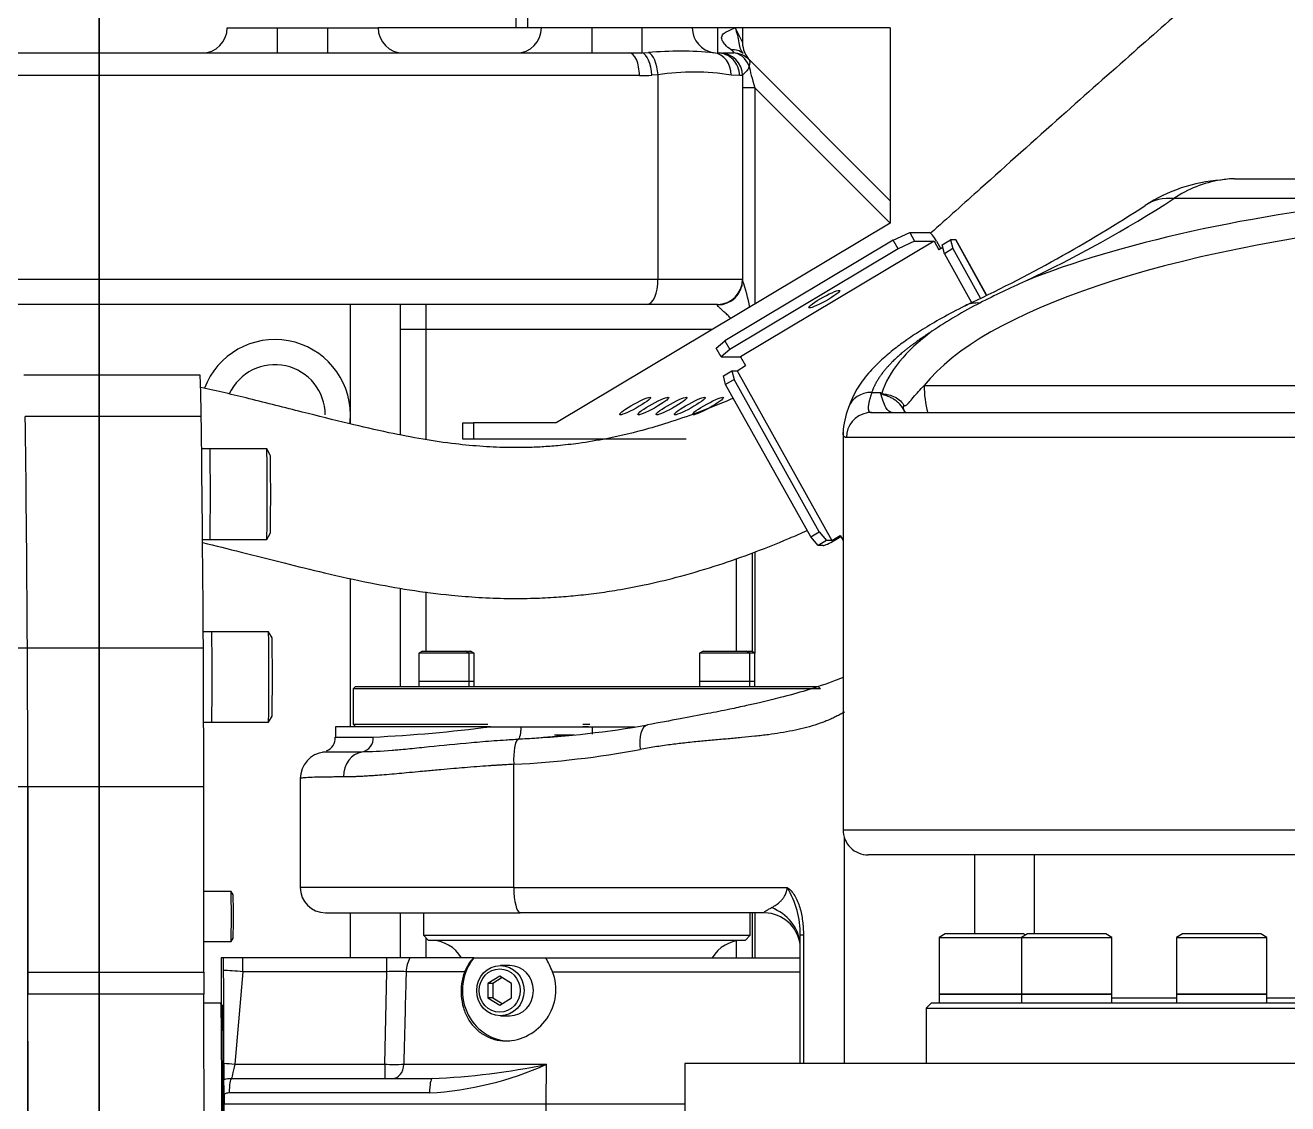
# Model space of a CAD drawing. Header units: millimetres. Extents: x 10462777 to 22643323, y 453826 to 1389191.
# Drawn here: x 11297695.5 to 11297950.6, y 583626.4 to 583844.4 of the extents above; entities that cross this region are included whole.
import ezdxf

# ---------------------------------------------------------------- set-up
doc = ezdxf.new("R2010")
doc.units = ezdxf.units.MM
doc.header["$LTSCALE"] = 200
doc.header["$MEASUREMENT"] = 0
doc.linetypes.add('CENTER2', pattern=[1.125, 0.75, -0.125, 0.125, -0.125])
doc.linetypes.add('PHANTOM', pattern=[2.5, 1.25, -0.25, 0.25, -0.25, 0.25, -0.25])
doc.layers.get('0').update_dxf_attribs({"linetype": 'CONTINUOUS'})
for name, color, linetype in [('$DDT_AUDIT_GENERATED_(146A)', 7, 'CONTINUOUS'), ('$DDT_AUDIT_GENERATED_(1626)', 7, 'CONTINUOUS'), ('$DDT_AUDIT_GENERATED_(276)', 7, 'CONTINUOUS'), ('A290-7324-X328', 7, 'CONTINUOUS'), ('A290-7324-X343', 7, 'CONTINUOUS'), ('A290-7329-X301', 7, 'CONTINUOUS'), ('A290-7329-X315', 7, 'CONTINUOUS'), ('A290-7329-X326', 7, 'CONTINUOUS'), ('A290-7329-X381', 7, 'CONTINUOUS'), ('A290-7329-X401', 7, 'CONTINUOUS'), ('DV1_DEFAULT', 7, 'CONTINUOUS'), ('LIBRL_A6-BA-12X6', 7, 'CONTINUOUS'), ('LIBRL_A6-BA-6X16', 7, 'CONTINUOUS'), ('LIBRL_A6-BA-6X20', 7, 'CONTINUOUS'), ('LIBRL_A97L-0001-', 7, 'CONTINUOUS')]:
    doc.layers.add(name, color=color, linetype=linetype)
doc.layers.add('LAYOUT', color=8, linetype='CONTINUOUS', lineweight=25)

# ---------------------------------------------------------------- blocks, each defined once
blk = doc.blocks.new('A$C7DA30AB0')
at = {"layer": '$DDT_AUDIT_GENERATED_(146A)', "color": 7, "linetype": 'Continuous', "ltscale": 25.4}
for p, q in [((3186.48, 3392.53, 0), (3189.82, 3394.06, 0)), ((3189.82, 3394.06, 0), (3193.76, 3394.06, 0)), ((3189.82, 3394.06, 0), (3190.8, 3392.3, 0)), ((3186.48, 3392.53, 0), (3152.48, 3372.21, 0)), ((3194.75, 3392.3, 0), (3155.65, 3368.93, 0)), ((3194.74, 3392.3, 0), (3155.65, 3368.93, 0)), ((3187.46, 3390.77, 0), (3186.48, 3392.53, 0)), ((3190.8, 3392.3, 0), (3187.46, 3390.77, 0)), ((3190.8, 3392.3, 0), (3194.74, 3392.3, 0)), ((3194.75, 3392.3, 0), (3195.73, 3390.54, 0)), ((3195.27, 3392.3, 0), (3196.12, 3390.77, 0)), ((3196.52, 3391.01, 0), (3195.73, 3390.54, 0)), ((3196.38, 3391.55, 0), (3198.08, 3392.57, 0)), ((3196.83, 3389.79, 0), (3196.38, 3391.55, 0)), ((3199.13, 3392.57, 0), (3198.08, 3392.57, 0)), ((3198.08, 3392.57, 0), (3198.53, 3390.81, 0)), ((3205.31, 3381.49, 0), (3199.13, 3392.57, 0)), ((3205.35, 3381.51, 0), (3199.2, 3392.54, 0)), ((3187.46, 3390.77, 0), (3153.47, 3370.45, 0)), ((3198.53, 3390.81, 0), (3196.83, 3389.79, 0)), ((3196.83, 3389.79, 0), (3202.32, 3379.95, 0)), ((3198.53, 3390.81, 0), (3204.08, 3380.86, 0)), ((3150.72, 3370.69, 0), (3152.48, 3372.21, 0)), ((3151.7, 3368.93, 0), (3150.72, 3370.69, 0)), ((3152.48, 3372.21, 0), (3153.47, 3370.45, 0)), ((3153.47, 3370.45, 0), (3151.7, 3368.93, 0)), ((3151.7, 3368.93, 0), (3155.65, 3368.93, 0)), ((3155.65, 3368.93, 0), (3156.63, 3367.17, 0)), ((3152.18, 3365.14, 0), (3153.88, 3366.15, 0)), ((3153.88, 3366.15, 0), (3154.93, 3366.15, 0)), ((3153.88, 3366.15, 0), (3154.33, 3364.39, 0)), ((3154.93, 3366.15, 0), (3156.63, 3367.17, 0)), ((3154.93, 3366.15, 0), (3174.07, 3331.84, 0)), ((3154.93, 3366.15, 0), (3174.06, 3331.84, 0)), ((3152.63, 3363.38, 0), (3152.18, 3365.14, 0)), ((3154.33, 3364.39, 0), (3152.63, 3363.38, 0)), ((3169.81, 3332.58, 0), (3152.63, 3363.38, 0)), ((3171.51, 3333.6, 0), (3154.33, 3364.39, 0)), ((3169.81, 3332.58, 0), (3171.51, 3333.6, 0)), ((3171.31, 3330.82, 0), (3169.81, 3332.58, 0)), ((3171.51, 3333.6, 0), (3173.01, 3331.84, 0)), ((3174.07, 3331.84, 0), (3175.77, 3332.86, 0)), ((3174.59, 3331.84, 0), (3175.9, 3332.62, 0)), ((3175.77, 3332.86, 0), (3176.36, 3331.8, 0)), ((3173.01, 3331.84, 0), (3171.31, 3330.82, 0)), ((3172.36, 3330.82, 0), (3171.31, 3330.82, 0)), ((3174.06, 3331.84, 0), (3173.01, 3331.84, 0))]:
    blk.add_line(p, q, dxfattribs=at)
for centre, major_axis, ratio, start_param, end_param in [((3194.74, 3392.3, 0), (-1.04, 1.75), 0.224144, 4.579207, 6.150004), ((3194.74, 3392.3, 0), (-0.00104, 0.00174), 0.224144, 4.579207, 6.150004), ((3197.43, 3391.55, 0), (-1.78, -0.99), 0.12941, 3.141593, 3.369608), ((3155.65, 3368.93, 0), (-0.00104, 0.00174), 0.224144, 4.579207, 6.150004), ((3154.93, 3366.15, 0), (0.00177, 0.00099), 0.12941, 3.369608, 4.940404), ((3174.07, 3331.84, 0), (-1.78, -0.99), 0.12941, 0.228015, 1.798812), ((3174.07, 3331.84, 0), (-0.00177, -0.00099), 0.12941, 0.228015, 1.798812)]:
    blk.add_ellipse(centre, major_axis=major_axis, ratio=ratio, start_param=start_param, end_param=end_param, dxfattribs=at)
blk.add_ellipse((3172.57, 3380.61, 0), major_axis=(-3.11, -1.73), ratio=0.12941, dxfattribs=at)
at = {"layer": '$DDT_AUDIT_GENERATED_(1626)', "color": 7, "linetype": 'Continuous', "ltscale": 25.4}
for points, knots in [([(3362.46, 3526.17, 0), (3360.49, 3525.32, 0), (3356.48, 3523.46, 0), (3350.33, 3520.27, 0), (3343.7, 3516.47, 0), (3336.28, 3511.85, 0), (3328.02, 3506.32, 0), (3319.2, 3500.06, 0), (3310.43, 3493.51, 0), (3302.17, 3487.1, 0), (3294.9, 3481.28, 0), (3288.87, 3476.38, 0), (3283.85, 3472.28, 0), (3279.27, 3468.52, 0), (3273.97, 3464.11, 0), (3267.04, 3458.26, 0), (3258.2, 3450.7, 0), (3247.25, 3441.21, 0), (3234.48, 3430, 0), (3219.97, 3417.13, 0), (3205.93, 3404.57, 0), (3197.49, 3396.99, 0), (3194.06, 3393.91, 0)], [0.6212789, 0.6212789, 0.6212789, 0.6212789, 0.6344904, 0.6481243, 0.6625003, 0.678755, 0.6970623, 0.7163228, 0.7354857, 0.7523603, 0.7674981, 0.7810827, 0.7906395, 0.7998586, 0.8112, 0.8249712, 0.8446523, 0.8680376, 0.8952423, 0.9263321, 0.9612936, 0.9834068, 0.9834068, 0.9834068, 0.9834068]), ([(3154.18, 3360.58, 0), (3154.02, 3360.51, 0), (3151.59, 3359.47, 0), (3147.15, 3357.7, 0), (3141.17, 3355.64, 0), (3135.03, 3353.83, 0), (3129, 3352.43, 0), (3123.33, 3351.48, 0), (3119.01, 3350.99, 0), (3115.5, 3350.73, 0), (3112.26, 3350.6, 0), (3108.29, 3350.59, 0), (3103.52, 3350.79, 0), (3097.74, 3351.33, 0), (3091.39, 3352.26, 0), (3084.23, 3353.64, 0), (3076.13, 3355.5, 0), (3066.8, 3357.86, 0), (3056.86, 3360.39, 0), (3049.87, 3362.04, 0), (3046.54, 3362.77, 0)], [0.0411486, 0.0411486, 0.0411486, 0.0411486, 0.041905, 0.052479, 0.0617744, 0.069959, 0.0815352, 0.0907059, 0.0976855, 0.1031217, 0.1086306, 0.1143234, 0.1236623, 0.1335349, 0.1448337, 0.1567946, 0.1704293, 0.1858165, 0.2027214, 0.2174337, 0.2174337, 0.2174337, 0.2174337]), ([(3046.91, 3331.41, 0), (3049.55, 3330.78, 0), (3055.13, 3329.39, 0), (3063.3, 3327.3, 0), (3071.96, 3325.17, 0), (3080.34, 3323.31, 0), (3088.89, 3321.78, 0), (3096.19, 3320.83, 0), (3102.81, 3320.3, 0), (3108.35, 3320.09, 0), (3113.6, 3320.13, 0), (3118.18, 3320.35, 0), (3122.41, 3320.7, 0), (3126.53, 3321.18, 0), (3131.14, 3321.87, 0), (3136.51, 3322.89, 0), (3143.02, 3324.43, 0), (3150.13, 3326.5, 0), (3157.76, 3329.13, 0), (3164.03, 3331.63, 0), (3167.89, 3333.31, 0), (3169.07, 3333.84, 0)], [0.7393422, 0.7393422, 0.7393422, 0.7393422, 0.7528602, 0.768359, 0.7832479, 0.8003746, 0.8148028, 0.8301494, 0.8399537, 0.8502591, 0.8595282, 0.8675173, 0.8741833, 0.8814312, 0.8888278, 0.8979849, 0.9090039, 0.9220299, 0.9340342, 0.9476028, 0.9536087, 0.9536087, 0.9536087, 0.9536087])]:
    blk.add_open_spline(points, degree=3, knots=knots, dxfattribs=at)
at = {"layer": '$DDT_AUDIT_GENERATED_(276)', "color": 7, "linetype": 'Continuous', "ltscale": 25.4}
for p, q in [((3214.96, 3268.3, 0), (3214.96, 3252.35, 0)), ((3194.14, 3238.33, 0), (3193.12, 3237.31, 0)), ((3195.76, 3238.33, 0), (3194.14, 3238.33, 0)), ((3460.93, 3238.33, 0), (3196.97, 3238.33, 0)), ((3243.71, 3239.35, 0), (3230.7, 3239.35, 0)), ((3285.88, 3239.35, 0), (3262, 3239.35, 0)), ((3193.12, 3237.31, 0), (3461.1, 3237.31, 0)), ((3193.12, 3237.31, 0), (3193.12, 3226.14, 0))]:
    blk.add_line(p, q, dxfattribs=at)
at = {"layer": 'A290-7324-X328', "color": 7, "linetype": 'Continuous', "ltscale": 25.4}
for p, q in [((3100.08, 3309.45, 0), (3101.07, 3309.45, 0)), ((3101.78, 3309.04, 0), (3101.07, 3309.45, 0)), ((3156.83, 3309.45, 0), (3157.82, 3309.45, 0)), ((3158.52, 3309.04, 0), (3157.82, 3309.45, 0)), ((3101.78, 3309.04, 0), (3100.79, 3309.04, 0)), ((3101.78, 3303.35, 0), (3101.78, 3309.04, 0)), ((3158.52, 3309.04, 0), (3157.53, 3309.04, 0)), ((3158.52, 3303.35, 0), (3158.52, 3309.04, 0)), ((3101.78, 3303.35, 0), (3100.79, 3303.35, 0)), ((3101.78, 3303.35, 0), (3100.79, 3303.35, 0)), ((3101.78, 3302.34, 0), (3101.78, 3303.35, 0)), ((3158.52, 3303.35, 0), (3157.53, 3303.35, 0)), ((3158.52, 3303.35, 0), (3157.53, 3303.35, 0)), ((3158.52, 3302.34, 0), (3158.52, 3303.35, 0))]:
    blk.add_line(p, q, dxfattribs=at)
at = {"layer": 'A290-7324-X343', "color": 7, "linetype": 'Continuous', "ltscale": 25.4}
for p, q in [((3147.37, 3303.35, 0), (3147.37, 3302.34, 0)), ((3157.53, 3303.35, 0), (3147.37, 3303.35, 0)), ((3157.53, 3302.34, 0), (3157.53, 3303.35, 0))]:
    blk.add_line(p, q, dxfattribs=at)
at = {"layer": 'A290-7329-X301', "color": 7, "linetype": 'Continuous', "ltscale": 25.4}
for p, q in [((3051.9, 3435.43, 0), (3062.06, 3435.43, 0)), ((3062.06, 3430.35, 0), (3062.06, 3435.43, 0)), ((3062.06, 3435.43, 0), (3072.22, 3435.43, 0)), ((3072.22, 3430.35, 0), (3072.22, 3435.43, 0)), ((3072.22, 3435.43, 0), (3082.38, 3435.43, 0)), ((3110.32, 3435.43, 0), (3082.38, 3435.43, 0)), ((3125.56, 3435.43, 0), (3125.56, 3430.35, 0)), ((3135.72, 3435.43, 0), (3135.72, 3430.4, 0)), ((3150.96, 3435.43, 0), (3150.96, 3430.35, 0)), ((3154.55, 3435.43, 0), (3156.04, 3432.46, 0)), ((3156.04, 3435.43, 0), (3156.04, 3432.46, 0)), ((2796, 3430.35, 0), (3133.19, 3430.35, 0)), ((3135.72, 3430.4, 0), (3137.03, 3430.44, 0)), ((3150.96, 3430.35, 0), (3151.46, 3430.35, 0)), ((3152.14, 3430.35, 0), (3154.01, 3430.35, 0)), ((3154.01, 3430.35, 0), (3154.14, 3430.35, 0)), ((3154.14, 3430.35, 0), (3154.15, 3430.35, 0)), ((3157.45, 3428.94, 0), (3157.52, 3428.87, 0)), ((3157.45, 3428.94, 0), (3157.45, 3428.93, 0)), ((3157.52, 3428.87, 0), (3185.89, 3400.5, 0)), ((3135.2, 3425.78, 0), (2798.01, 3425.78, 0)), ((3138.96, 3425.95, 0), (3137.73, 3425.86, 0)), ((3138.96, 3384.63, 0), (3138.96, 3425.95, 0)), ((3155.44, 3425.78, 0), (3153.74, 3425.89, 0)), ((3156.04, 3425.78, 0), (3155.44, 3425.78, 0)), ((3156.04, 3425.78, 0), (3156.04, 3384.63, 0)), ((3158.52, 3423.29, 0), (3156.04, 3423.29, 0)), ((3158.52, 3423.29, 0), (3158.52, 3379.58, 0)), ((3185.88, 3395.93, 0), (3158.52, 3423.29, 0)), ((2803.59, 3384.63, 0), (3138.96, 3384.63, 0)), ((3138.96, 3384.63, 0), (3156.04, 3384.63, 0)), ((3156.04, 3384.63, 0), (3156.04, 3384.4, 0)), ((3136.72, 3379.55, 0), (2801.36, 3379.55, 0)), ((3076.79, 3357.2, 0), (3076.79, 3379.55, 0)), ((3086.95, 3374.47, 0), (3086.95, 3379.55, 0)), ((3092.03, 3379.55, 0), (3092.03, 3374.47, 0)), ((3150.96, 3379.55, 0), (3136.72, 3379.55, 0)), ((3150.96, 3379.44, 0), (3150.96, 3379.55, 0)), ((3086.95, 3353.16, 0), (3086.95, 3374.47, 0)), ((3092.03, 3374.47, 0), (3086.95, 3374.47, 0)), ((3092.03, 3374.47, 0), (3092.03, 3352.22, 0)), ((3149.99, 3374.47, 0), (3092.03, 3374.47, 0)), ((3076.79, 3355.38, 0), (3076.79, 3357.2, 0)), ((3154.81, 3309.45, 0), (3154.81, 3328.18, 0)), ((3157.96, 3329.29, 0), (3157.96, 3309.37, 0)), ((3158.52, 3329.51, 0), (3158.52, 3309.05, 0)), ((3076.79, 3294.21, 0), (3076.79, 3324.16, 0)), ((3086.95, 3302.34, 0), (3086.95, 3322.19, 0)), ((3092.03, 3321.45, 0), (3092.03, 3309.45, 0)), ((3076.79, 3247.47, 0), (3076.79, 3256.62, 0)), ((3086.95, 3247.47, 0), (3086.95, 3256.62, 0)), ((3157.96, 3256.62, 0), (3157.96, 3247.47, 0)), ((3158.52, 3256.62, 0), (3158.52, 3247.47, 0)), ((3092.03, 3251.57, 0), (3092.03, 3247.47, 0)), ((3154.81, 3247.47, 0), (3154.81, 3250.92, 0))]:
    blk.add_line(p, q, dxfattribs=at)
for centre, radius, start, end in [((3046.82, 3435.43, 0), 5.08, 270, 0), ((3087.46, 3435.43, 0), 5.08, 180, 270), ((3110.32, 3435.43, 0), 5.08, 270, 0), ((3150.96, 3435.43, 0), 5.08, 180, 261.3832), ((3161.12, 3432.46, 0), 5.08, 180, 225), ((3143.44, 3357.29, 0), 73.43, 84.7232, 95.0131), ((3151.46, 3425.78, 0), 4.57, 0, 90), ((3146.16, 3378.02, 0), 48.47, 81.0072, 98.5463), ((3150.96, 3384.63, 0), 5.08, 270, 0), ((3125.59, 3373.33, 0), 32.4, 9.9529, 19.9727), ((3061.55, 3357.2, 0), 15.24, 0, 159.2821), ((3061.55, 3357.2, 0), 10.16, 0, 155.2634), ((3061.55, 3357.2, 0), 15.24, 353.276, 0)]:
    blk.add_arc(centre, radius, start, end, dxfattribs=at)
for centre, major_axis, ratio, start_param, end_param in [((3133.19, 3435.43, 0), (19.72, 0), 0.257657, 4.712389, 4.841094), ((3133.19, 3425.78, 0), (0, -4.57), 0.439688, 1.570796, 3.141593), ((3135.72, 3425.86, 0), (0.29, -4.56), 0.438978, 1.542991, 2.998253), ((3136.95, 3425.95, 0), (0.34, -4.56), 0.438707, 1.538114, 2.935172), ((3149.51, 3425.89, 0), (-0.69, -4.52), 0.923038, 1.709768, 3.141593), ((3150.96, 3425.78, 0), (0, -4.57), 0.980392, 1.570796, 3.141593), ((3152.92, 3427, 0), (3.23, 3.23), 0.735952, 0, 0.735454), ((3154.01, 3425.78, 0), (0, -4.57), 0.811205, 2.004518, 3.141593), ((3154.14, 3425.78, 0), (0, -4.57), 0.996927, 2.330716, 3.141593), ((3153.42, 3425.78, 0), (4, 3.18), 0.345216, 5.708955, 6.26077), ((3161.12, 3418.09, 0), (-3.76, 10.86), 0.075752, 0.458621, 1.045892), ((3161.12, 3418.09, 0), (-3.76, 10.86), 0.075752, 6.128343, 6.189991), ((3135.2, 3435.43, 0), (19.72, 0), 0.489549, 4.712389, 4.841094), ((3136.72, 3384.63, 0), (0, 5.08), 0.439688, 3.141593, 4.712389), ((3150.96, 3384.4, 0), (5.08, 0), 0.97645, 4.712389, 6.283185)]:
    blk.add_ellipse(centre, major_axis=major_axis, ratio=ratio, start_param=start_param, end_param=end_param, dxfattribs=at)
for points, knots in [([(3153.72, 3431, 0), (3153.28, 3431.28, 0), (3152.87, 3431.63, 0), (3152.32, 3432.28, 0), (3152.15, 3432.51, 0), (3151.89, 3433.03, 0), (3151.78, 3433.32, 0), (3151.88, 3433.91, 0), (3152.09, 3434.16, 0), (3152.57, 3434.53, 0), (3152.83, 3434.67, 0), (3153.61, 3435.04, 0), (3154.12, 3435.24, 0), (3154.55, 3435.43, 0)], [0, 0, 0, 0, 0.25, 0.25, 0.375, 0.375, 0.5, 0.5, 0.625, 0.625, 0.75, 0.75, 1, 1, 1, 1]), ([(3154.55, 3435.43, 0), (3154.7, 3434.95, 0), (3154.86, 3434.46, 0), (3155.12, 3433.46, 0), (3155.22, 3432.92, 0), (3155.39, 3431.91, 0), (3155.48, 3431.47, 0), (3155.76, 3430.74, 0), (3155.93, 3430.46, 0), (3156.15, 3430.24, 0)], [0, 0, 0, 0, 0.25, 0.25, 0.5, 0.5, 0.75, 0.75, 1, 1, 1, 1]), ([(3154.14, 3430.35, 0), (3154.2, 3430.35, 0), (3154.24, 3430.37, 0), (3154.28, 3430.41, 0), (3154.29, 3430.45, 0), (3154.24, 3430.56, 0), (3154.19, 3430.63, 0), (3154.06, 3430.76, 0), (3154, 3430.8, 0), (3153.88, 3430.9, 0), (3153.8, 3430.95, 0), (3153.72, 3431, 0)], [0, 0, 0, 0, 0.25, 0.25, 0.5, 0.5, 0.75, 0.75, 0.875, 0.875, 1, 1, 1, 1]), ([(3157.38, 3427.7, 0), (3157.35, 3427.56, 0), (3157.3, 3427.42, 0), (3157.19, 3427.15, 0), (3157.11, 3427.03, 0), (3156.88, 3426.7, 0), (3156.7, 3426.53, 0), (3156.39, 3426.24, 0), (3156.27, 3426.12, 0), (3156.09, 3425.93, 0), (3156.04, 3425.85, 0), (3156.04, 3425.78, 0)], [0, 0, 0, 0, 0.125, 0.125, 0.25, 0.25, 0.5, 0.5, 0.75, 0.75, 1, 1, 1, 1]), ([(3153.68, 3376.72, 0), (3153.6, 3376.81, 0), (3153.52, 3376.89, 0), (3153.22, 3377.2, 0), (3153, 3377.41, 0), (3152.56, 3377.81, 0), (3152.34, 3378, 0), (3151.93, 3378.36, 0), (3151.74, 3378.53, 0), (3151.39, 3378.86, 0), (3151.24, 3379, 0), (3151.02, 3379.26, 0), (3150.96, 3379.36, 0), (3150.96, 3379.44, 0)], [0.326783, 0.326783, 0.326783, 0.326783, 0.375, 0.375, 0.5, 0.5, 0.625, 0.625, 0.75, 0.75, 0.875, 0.875, 1, 1, 1, 1])]:
    blk.add_open_spline(points, degree=3, knots=knots, dxfattribs=at)
at = {"layer": 'A290-7329-X315', "color": 7, "linetype": 'Continuous', "ltscale": 25.4}
for p, q in [((3255.49, 3404.95, 0), (3289.06, 3404.95, 0)), ((3288.96, 3400.92, 0), (3243.18, 3400.92, 0)), ((3192.75, 3363.16, 0), (3493.22, 3363.16, 0)), ((3182.16, 3361.75, 0), (3183.9, 3361.75, 0)), ((3183.9, 3361.75, 0), (3184.17, 3361.63, 0)), ((3182.09, 3357.71, 0), (3503.81, 3357.71, 0)), ((3176.36, 3353.65, 0), (3176.36, 3273.37, 0)), ((3508.87, 3352.63, 0), (3177.03, 3352.63, 0)), ((3073.77, 3294.21, 0), (3073.77, 3292.07, 0)), ((3105.11, 3294.21, 0), (3073.77, 3294.21, 0)), ((3105.11, 3294.21, 0), (3111.22, 3294.21, 0)), ((3111.22, 3294.21, 0), (3125.63, 3294.21, 0)), ((3125.63, 3294.21, 0), (3134.36, 3294.21, 0)), ((3109.81, 3261.7, 0), (3109.81, 3286.61, 0)), ((3066.66, 3283.7, 0), (3066.66, 3261.7, 0)), ((3176.36, 3273.38, 0), (3508.87, 3273.38, 0)), ((3176.63, 3226.14, 0), (3176.63, 3271.96, 0)), ((3503.81, 3268.3, 0), (3181.44, 3268.3, 0)), ((3203.02, 3252.35, 0), (3203.02, 3268.3, 0)), ((3109.81, 3261.7, 0), (3066.66, 3261.7, 0)), ((3109.81, 3261.7, 0), (3165.05, 3261.7, 0)), ((3071.74, 3256.62, 0), (3111.11, 3256.62, 0)), ((3160.42, 3256.62, 0), (3111.11, 3256.62, 0)), ((3168.35, 3252.09, 0), (3167.68, 3252.09, 0)), ((3167.68, 3226.14, 0), (3167.68, 3252.09, 0)), ((3168.35, 3252.09, 0), (3168.35, 3226.14, 0))]:
    blk.add_line(p, q, dxfattribs=at)
for centre, radius, start, end in [((3255.06, 3372.48, 0), 32.29, 94.2438, 123.1231), ((3256.4, 3381.41, 0), 23.56, 99.1443, 124.1118), ((3256.4, 3381.41, 0), 23.56, 92.2183, 99.1443), ((3075, 3648.74, 0), 297.47, 295.0628, 303.0923), ((3107.66, 3609.42, 0), 248.67, 295.111, 303.0224), ((3284.99, 3223.3, 0), 176.23, 114.0405, 117.3687), ((3243.93, 3301.2, 0), 88.18, 116.9421, 124.2294), ((3205.14, 3373.9, 0), 24.47, 209.7843, 210.1761), ((3193.07, 3352.75, 0), 16.73, 159.7773, 176.8972), ((3067.65, 3582.75, 0), 290.96, 272.7118, 277.3973), ((3102.15, 3491.32, 0), 199.78, 272.9887, 279.9969), ((3070.87, 3291.93, 0), 2.85, 292.4788, 2.7471), ((3078.5, 3291.94, 0), 2.92, 282.8589, 3.4602), ((3072.09, 3283.71, 0), 5.42, 96.7653, 180.0586), ((3099.55, 3485.66, 0), 199.32, 272.9525, 280.3488), ((3181.44, 3273.39, 0), 5.09, 180.0564, 270.0708), ((3071.74, 3261.7, 0), 5.08, 180, 270), ((3150.43, 3252.53, 0), 17.25, 358.5462, 32.1128), ((3160.33, 3249.16, 0), 7.43, 8.6201, 88.1811)]:
    blk.add_arc(centre, radius, start, end, dxfattribs=at)
for centre, major_axis, ratio, start_param, end_param in [((3243.18, 3391.16, 0), (5.79, -8.35), 0.890777, 2.480332, 3.137761), ((3342.98, 3357.3, 0), (-159.51, 0), 0.290625, 5.057851, 5.662793), ((3342.98, 3352.42, 0), (-154.43, 0), 0.300185, 5.057851, 6.0495), ((3204.36, 3372.5, 0), (3.47, -6.72), 0.844849, 2.651167, 3.119503), ((3342.98, 3357.3, 0), (-159.51, 0), 0.290625, 5.912165, 6.189525), ((3212.51, 3363.16, 0), (0, -20.32), 0.97282, 4.712389, 4.986602), ((3182.16, 3356.87, 0), (4.83, -1.58), 0.956282, 1.874322, 3.122638), ((3182.09, 3352.63, 0), (0, 5.08), 0.995983, 0, 0.175757), ((3206.11, 3368.55, 0), (-17.44, -10.43), 0.22172, 6.058651, 6.218723), ((3182.09, 3352.63, 0), (0, 5.08), 0.995983, 0.175757, 1.570796), ((3137.81, 3289.58, 0), (0.92, -5), 0.477189, 3.164369, 4.624262), ((3111.11, 3286.61, 0), (-0.3, 5.07), 0.254493, 0.110131, 1.555841), ((3079.69, 3284.05, 0), (0, 5.08), 0.849507, 0.125328, 1.570796), ((3111.11, 3261.7, 0), (0, -5.08), 0.254904, 4.712389, 6.283185), ((3157.59, 3249.53, 0), (-10.15, -0.33), 0.879035, 3.226909, 4.243147)]:
    blk.add_ellipse(centre, major_axis=major_axis, ratio=ratio, start_param=start_param, end_param=end_param, dxfattribs=at)
for points, degree, knots in [([(3201.01, 3379.28, 0), (3199.25, 3378.36, 0), (3196.46, 3376.89, 0), (3192.49, 3374.55, 0), (3189.35, 3372.49, 0), (3186.61, 3370.47, 0), (3183.93, 3368.21, 0), (3181.3, 3365.52, 0), (3178.87, 3362.23, 0), (3177.93, 3359.96, 0), (3177.36, 3358.53, 0)], 3, [0, 0, 0, 0, 0.137281, 0.259385, 0.366143, 0.459871, 0.566094, 0.691498, 0.836142, 1, 1, 1, 1]), ([(3194.32, 3374.11, 0), (3191.93, 3372.58, 0), (3190.03, 3371.14, 0), (3186.94, 3368.79, 0), (3185.01, 3366.53, 0), (3182.93, 3364.1, 0), (3182.16, 3361.75, 0)], 2, [0, 0, 0, 0.254146, 0.254146, 0.627073, 0.627073, 1, 1, 1]), ([(3188.6, 3359.24, 0), (3188.63, 3359.2, 0), (3188.66, 3359.17, 0), (3188.7, 3359.13, 0), (3188.72, 3359.11, 0), (3188.77, 3359.08, 0), (3188.8, 3359.08, 0), (3188.88, 3359.07, 0), (3188.93, 3359.08, 0), (3189.06, 3359.12, 0), (3189.14, 3359.18, 0), (3189.36, 3359.36, 0), (3189.51, 3359.51, 0), (3189.94, 3360, 0), (3190.23, 3360.37, 0), (3190.87, 3361.13, 0), (3191.21, 3361.52, 0), (3191.94, 3362.33, 0), (3192.33, 3362.74, 0), (3192.75, 3363.16, 0)], 3, [0, 0, 0, 0, 0.007812, 0.007812, 0.015625, 0.015625, 0.03125, 0.03125, 0.0625, 0.0625, 0.125, 0.125, 0.25, 0.25, 0.5, 0.5, 0.75, 0.75, 1, 1, 1, 1]), ([(3182.16, 3361.75, 0), (3182.13, 3361.66, 0), (3182.07, 3361.48, 0), (3181.99, 3361.22, 0), (3181.91, 3360.97, 0), (3181.84, 3360.74, 0), (3181.77, 3360.51, 0), (3181.71, 3360.29, 0), (3181.66, 3360.08, 0), (3181.61, 3359.88, 0), (3181.57, 3359.68, 0), (3181.53, 3359.5, 0), (3181.5, 3359.33, 0), (3181.47, 3359.16, 0), (3181.46, 3359.01, 0), (3181.44, 3358.86, 0), (3181.43, 3358.68, 0), (3181.44, 3358.48, 0), (3181.46, 3358.27, 0), (3181.51, 3358.1, 0), (3181.57, 3357.97, 0), (3181.62, 3357.91, 0), (3181.65, 3357.89, 0)], 3, [0, 0, 0, 0, 0.0339166, 0.067748, 0.1014954, 0.1351599, 0.1687429, 0.2022455, 0.2356689, 0.2690145, 0.3022835, 0.3354771, 0.3685966, 0.4016433, 0.4346186, 0.4675236, 0.5003597, 0.5630239, 0.6256097, 0.6881264, 0.7505834, 0.7919946, 0.7919946, 0.7919946, 0.7919946]), ([(3186.28, 3357.71, 0), (3185.82, 3357.71, 0), (3185.39, 3358.05, 0), (3184.61, 3359.4, 0), (3184.26, 3360.4, 0), (3183.9, 3361.75, 0)], 3, [0, 0, 0, 0, 0.5, 0.5, 1, 1, 1, 1]), ([(3188.56, 3358.39, 0), (3188.28, 3358.87, 0), (3187.94, 3359.29, 0), (3187.33, 3359.85, 0), (3187.12, 3360.02, 0), (3186.68, 3360.33, 0), (3186.45, 3360.47, 0), (3185.98, 3360.72, 0), (3185.74, 3360.83, 0), (3185.27, 3361.02, 0), (3185.03, 3361.1, 0), (3184.7, 3361.21, 0), (3184.59, 3361.25, 0), (3184.4, 3361.32, 0), (3184.32, 3361.35, 0), (3184.11, 3361.45, 0), (3184.03, 3361.53, 0), (3183.99, 3361.6, 0)], 3, [0, 0, 0, 0, 0.25, 0.25, 0.375, 0.375, 0.5, 0.5, 0.625, 0.625, 0.75, 0.75, 0.8125, 0.8125, 0.875, 0.875, 1, 1, 1, 1]), ([(3184.17, 3361.63, 0), (3184.18, 3361.6, 0), (3184.2, 3361.57, 0), (3184.3, 3361.5, 0), (3184.4, 3361.47, 0), (3184.75, 3361.41, 0), (3185, 3361.39, 0), (3185.7, 3361.26, 0), (3186.14, 3361.14, 0), (3187.39, 3360.6, 0), (3188.11, 3360.02, 0), (3188.6, 3359.24, 0)], 3, [0, 0, 0, 0, 0.0625, 0.0625, 0.125, 0.125, 0.25, 0.25, 0.5, 0.5, 1, 1, 1, 1]), ([(3181.65, 3357.89, 0), (3181.66, 3357.87, 0), (3181.7, 3357.83, 0), (3181.79, 3357.77, 0), (3181.92, 3357.72, 0), (3182.03, 3357.71, 0), (3182.09, 3357.71, 0)], 3, [0.7919946, 0.7919946, 0.7919946, 0.7919946, 0.8129898, 0.8753552, 0.9376888, 1, 1, 1, 1]), ([(3189, 3357.69, 0), (3188.99, 3357.7, 0), (3188.98, 3357.72, 0), (3188.84, 3357.94, 0), (3188.7, 3358.16, 0), (3188.56, 3358.39, 0)], 3, [0.96646324, 0.96646324, 0.96646324, 0.96646324, 0.96875, 0.96875, 1, 1, 1, 1]), ([(3177.03, 3352.63, 0), (3177, 3352.63, 0), (3176.94, 3352.63, 0), (3176.86, 3352.65, 0), (3176.79, 3352.67, 0), (3176.72, 3352.7, 0), (3176.66, 3352.73, 0), (3176.6, 3352.78, 0), (3176.55, 3352.83, 0), (3176.51, 3352.9, 0), (3176.47, 3352.97, 0), (3176.44, 3353.04, 0), (3176.41, 3353.13, 0), (3176.39, 3353.23, 0), (3176.37, 3353.33, 0), (3176.36, 3353.44, 0), (3176.36, 3353.54, 0), (3176.36, 3353.6, 0), (3176.36, 3353.62, 0)], 3, [0, 0, 0, 0, 0.031333, 0.0626438, 0.0939346, 0.1252078, 0.1564657, 0.1877105, 0.2189445, 0.2501701, 0.2813895, 0.312605, 0.3438189, 0.3750335, 0.4062512, 0.4374742, 0.4687048, 0.4813419, 0.4813419, 0.4813419, 0.4813419]), ([(3176.47, 3304.22, 0), (3175.91, 3303.98, 0), (3173.69, 3303.06, 0), (3169.4, 3301.63, 0), (3164.19, 3300.18, 0), (3160.08, 3299.18, 0), (3156.64, 3298.41, 0), (3153.15, 3297.66, 0), (3148.7, 3296.78, 0), (3143.04, 3295.71, 0), (3139.26, 3295.02, 0), (3136.83, 3294.57, 0)], 3, [0.1313675, 0.1313675, 0.1313675, 0.1313675, 0.1844084, 0.3377351, 0.4598643, 0.5510933, 0.6061189, 0.6752903, 0.764166, 0.8724232, 1, 1, 1, 1]), ([(3176.63, 3297.17, 0), (3176.5, 3297.09, 0), (3176.23, 3296.94, 0), (3175.82, 3296.71, 0), (3175.41, 3296.49, 0), (3174.98, 3296.27, 0), (3174.55, 3296.06, 0), (3174.11, 3295.85, 0), (3173.66, 3295.65, 0), (3173.2, 3295.46, 0), (3172.22, 3295.07, 0), (3170.65, 3294.51, 0), (3168.45, 3293.89, 0), (3166.12, 3293.37, 0), (3163.74, 3292.94, 0), (3161.21, 3292.57, 0), (3158.61, 3292.26, 0), (3155.88, 3291.99, 0), (3153.13, 3291.75, 0), (3150.75, 3291.54, 0), (3148.83, 3291.37, 0), (3146.84, 3291.18, 0), (3144.42, 3290.93, 0), (3141.89, 3290.63, 0), (3139.89, 3290.35, 0), (3138.34, 3290.12, 0), (3136.83, 3289.86, 0), (3135.84, 3289.68, 0), (3135.35, 3289.58, 0)], 3, [0, 0, 0, 0, 0.013625, 0.02734, 0.041145, 0.055041, 0.069031, 0.083114, 0.097292, 0.111566, 0.125936, 0.18757, 0.251627, 0.312598, 0.377335, 0.436936, 0.503001, 0.565737, 0.628352, 0.690801, 0.723755, 0.753051, 0.818739, 0.876877, 0.909298, 0.940621, 0.970853, 1, 1, 1, 1]), ([(3111.22, 3294.21, 0), (3111.23, 3293.89, 0), (3111.22, 3293.57, 0), (3111.17, 3292.98, 0), (3111.13, 3292.71, 0), (3111.03, 3292.25, 0), (3110.97, 3292.06, 0), (3110.83, 3291.78, 0), (3110.75, 3291.68, 0), (3110.67, 3291.64, 0)], 3, [0, 0, 0, 0, 0.25, 0.25, 0.5, 0.5, 0.75, 0.75, 1, 1, 1, 1]), ([(3125.63, 3294.21, 0), (3125.63, 3293.91, 0), (3125.63, 3293.64, 0), (3125.64, 3293.18, 0), (3125.64, 3292.99, 0), (3125.65, 3292.77, 0), (3125.66, 3292.71, 0), (3125.66, 3292.67, 0)], 3, [0, 0, 0, 0, 0.25, 0.25, 0.5, 0.5, 0.6576505, 0.6576505, 0.6576505, 0.6576505]), ([(3073.77, 3292.07, 0), (3073.77, 3292.07, 0), (3073.83, 3292.08, 0), (3074.25, 3292.09, 0), (3075.04, 3292.1, 0), (3077.56, 3292.11, 0), (3079.27, 3292.12, 0), (3081.42, 3292.12, 0)], 3, [0.7085548, 0.7085548, 0.7085548, 0.7085548, 0.75, 0.75, 0.875, 0.875, 1, 1, 1, 1]), ([(3110.67, 3291.64, 0), (3110.26, 3291.62, 0), (3109.86, 3291.59, 0), (3109.05, 3291.54, 0), (3108.65, 3291.51, 0), (3107.45, 3291.43, 0), (3106.65, 3291.38, 0), (3104.3, 3291.2, 0), (3102.75, 3291.07, 0), (3098.21, 3290.66, 0), (3095.36, 3290.37, 0), (3091.36, 3289.97, 0), (3090.08, 3289.84, 0), (3088.21, 3289.66, 0), (3087.6, 3289.6, 0), (3086.6, 3289.51, 0), (3086.2, 3289.47, 0), (3085.81, 3289.44, 0)], 3, [0, 0, 0, 0, 0.03125, 0.03125, 0.0625, 0.0625, 0.125, 0.125, 0.25, 0.25, 0.5, 0.5, 0.625, 0.625, 0.6875, 0.6875, 0.729737, 0.729737, 0.729737, 0.729737]), ([(3119.3, 3292.29, 0), (3118.91, 3292.26, 0), (3118.52, 3292.22, 0), (3116.88, 3292.09, 0), (3115.63, 3291.98, 0), (3113.14, 3291.79, 0), (3111.9, 3291.71, 0), (3110.67, 3291.64, 0)], 3, [0.4221385, 0.4221385, 0.4221385, 0.4221385, 0.5, 0.5, 0.75, 0.75, 1, 1, 1, 1]), ([(3079.15, 3289.09, 0), (3078.03, 3289.09, 0), (3077.02, 3289.09, 0), (3075.24, 3289.09, 0), (3074.45, 3289.09, 0), (3072.49, 3289.08, 0), (3071.68, 3289.08, 0), (3071.27, 3289.07, 0), (3071.22, 3289.06, 0), (3071.22, 3289.06, 0)], 3, [0, 0, 0, 0, 0.0625, 0.0625, 0.125, 0.125, 0.25, 0.25, 0.2890807, 0.2890807, 0.2890807, 0.2890807]), ([(3085.81, 3289.44, 0), (3085.62, 3289.42, 0), (3085.43, 3289.41, 0), (3082.97, 3289.21, 0), (3080.94, 3289.09, 0), (3079.15, 3289.09, 0)], 3, [0.729737, 0.729737, 0.729737, 0.729737, 0.75, 0.75, 1, 1, 1, 1]), ([(3109.81, 3286.61, 0), (3109.58, 3286.59, 0), (3109.11, 3286.57, 0), (3108.4, 3286.53, 0), (3107.68, 3286.49, 0), (3106.95, 3286.44, 0), (3106.22, 3286.39, 0), (3105.48, 3286.35, 0), (3104.18, 3286.26, 0), (3102.28, 3286.12, 0), (3099.94, 3285.93, 0), (3097.5, 3285.73, 0), (3094.95, 3285.5, 0), (3092.54, 3285.28, 0), (3090.25, 3285.07, 0), (3088.24, 3284.88, 0), (3086.11, 3284.68, 0), (3084.13, 3284.51, 0), (3082.49, 3284.38, 0), (3081.22, 3284.29, 0), (3080.25, 3284.23, 0), (3079.32, 3284.17, 0), (3078.45, 3284.13, 0), (3077.62, 3284.09, 0), (3076.83, 3284.07, 0), (3076.08, 3284.05, 0), (3075.61, 3284.05, 0), (3075.38, 3284.05, 0)], 3, [0, 0, 0, 0, 0.016547, 0.033355, 0.050426, 0.067758, 0.085352, 0.103208, 0.121326, 0.179504, 0.242947, 0.296639, 0.366027, 0.443004, 0.491204, 0.557983, 0.616578, 0.681764, 0.742642, 0.777167, 0.811017, 0.844192, 0.876695, 0.908525, 0.939685, 0.970177, 1, 1, 1, 1]), ([(3075.38, 3284.05, 0), (3075, 3284.05, 0), (3074.23, 3284.05, 0), (3073.16, 3284.04, 0), (3072.15, 3284.03, 0), (3071.21, 3284.02, 0), (3070.33, 3284, 0), (3069.07, 3283.97, 0), (3067.68, 3283.9, 0), (3066.82, 3283.8, 0), (3066.66, 3283.73, 0), (3066.66, 3283.7, 0)], 3, [0, 0, 0, 0, 0.0200211, 0.0403732, 0.0610563, 0.0820705, 0.1034158, 0.1250923, 0.1855273, 0.2501289, 0.2920761, 0.2920761, 0.2920761, 0.2920761]), ([(3161.92, 3257.64, 0), (3162.23, 3257.81, 0), (3162.54, 3257.99, 0), (3163.15, 3258.41, 0), (3163.44, 3258.65, 0), (3163.88, 3259.07, 0), (3164.02, 3259.23, 0), (3164.29, 3259.57, 0), (3164.43, 3259.76, 0), (3164.68, 3260.18, 0), (3164.79, 3260.42, 0), (3164.93, 3260.85, 0), (3164.97, 3261, 0), (3165.03, 3261.34, 0), (3165.05, 3261.52, 0), (3165.05, 3261.7, 0)], 3, [0, 0, 0, 0, 0.25, 0.25, 0.5, 0.5, 0.625, 0.625, 0.75, 0.75, 0.875, 0.875, 0.9375, 0.9375, 1, 1, 1, 1]), ([(3165.05, 3261.7, 0), (3165.12, 3261.66, 0), (3165.19, 3261.61, 0), (3165.34, 3261.51, 0), (3165.41, 3261.45, 0), (3165.62, 3261.28, 0), (3165.75, 3261.15, 0), (3166.14, 3260.73, 0), (3166.37, 3260.4, 0), (3166.8, 3259.7, 0), (3166.99, 3259.31, 0), (3167.33, 3258.51, 0), (3167.48, 3258.09, 0), (3167.74, 3257.23, 0), (3167.85, 3256.79, 0), (3168.04, 3255.87, 0), (3168.11, 3255.41, 0), (3168.3, 3254, 0), (3168.35, 3253.05, 0), (3168.35, 3252.09, 0)], 3, [0, 0, 0, 0, 0.03125, 0.03125, 0.0625, 0.0625, 0.125, 0.125, 0.25, 0.25, 0.375, 0.375, 0.5, 0.5, 0.625, 0.625, 0.75, 0.75, 1, 1, 1, 1]), ([(3160.42, 3256.62, 0), (3160.38, 3256.62, 0), (3160.36, 3256.63, 0), (3160.37, 3256.68, 0), (3160.39, 3256.71, 0), (3160.5, 3256.81, 0), (3160.62, 3256.9, 0), (3160.92, 3257.09, 0), (3161.1, 3257.2, 0), (3161.49, 3257.42, 0), (3161.7, 3257.53, 0), (3161.92, 3257.64, 0)], 3, [0, 0, 0, 0, 0.125, 0.125, 0.25, 0.25, 0.5, 0.5, 0.75, 0.75, 1, 1, 1, 1])]:
    blk.add_open_spline(points, degree=degree, knots=knots, dxfattribs=at)
for points, degree in [([(3184.17, 3361.63, 0), (3184.08, 3361.62, 0), (3183.99, 3361.6, 0)], 2), ([(3188.56, 3358.39, 0), (3188.64, 3358.15, 0), (3188.71, 3357.92, 0), (3188.78, 3357.71, 0)], 3), ([(3176.36, 3353.62, 0), (3176.36, 3353.63, 0), (3176.36, 3353.65, 0), (3176.36, 3353.67, 0)], 3)]:
    blk.add_open_spline(points, degree=degree, dxfattribs=at)
at = {"layer": 'A290-7329-X315', "color": 7, "linetype": 'CENTER2', "ltscale": 25.4}
blk.add_open_spline([(3125.69, 3292.72, 0), (3125.69, 3292.72, 0), (3125.69, 3292.72, 0), (3125.69, 3292.72, 0)], degree=3, dxfattribs=at)
at = {"layer": 'A290-7329-X326', "color": 7, "linetype": 'Continuous', "ltscale": 25.4}
for p, q in [((3110.32, 3435.43, 0), (3110.32, 3438.69, 0)), ((3112.58, 3438.69, 0), (3112.58, 3435.43, 0)), ((3112.58, 3435.43, 0), (3110.32, 3435.43, 0)), ((3185.89, 3435.43, 0), (3112.58, 3435.43, 0)), ((3185.89, 3435.43, 0), (3185.89, 3395.94, 0)), ((3185.89, 3395.93, 0), (3118.37, 3355.58, 0)), ((3186.48, 3392.53, 0), (3152.48, 3372.21, 0)), ((3099.53, 3355.58, 0), (3101.69, 3355.58, 0)), ((3099.53, 3352.33, 0), (3099.53, 3355.58, 0)), ((3101.69, 3355.58, 0), (3101.69, 3352.33, 0)), ((3118.37, 3355.58, 0), (3101.69, 3355.58, 0)), ((3101.69, 3352.33, 0), (3099.53, 3352.33, 0)), ((3118.37, 3352.33, 0), (3101.69, 3352.33, 0)), ((3144.66, 3352.33, 0), (3118.37, 3352.33, 0))]:
    blk.add_line(p, q, dxfattribs=at)
blk.add_arc((3118.37, 3355.58, 0), 0.00191, 270, 300.8675, dxfattribs=at)
blk.add_ellipse((3185.89, 3435.43, 0), major_axis=(0, -0.00203), ratio=0.965926, start_param=1.570796, end_param=3.141593, dxfattribs=at)
for centre in [(3134.33, 3359.01, 0), (3138.01, 3359.01, 0), (3141.69, 3359.01, 0), (3145.38, 3359.01, 0), (3149.06, 3359.01, 0)]:
    blk.add_ellipse(centre, major_axis=(-3.11, -1.73), ratio=0.12941, dxfattribs=at)
blk.add_open_spline([(3185.89, 3395.94, 0), (3185.89, 3395.93, 0), (3185.89, 3395.93, 0)], degree=2, dxfattribs=at)
at = {"layer": 'A290-7329-X381', "color": 7, "linetype": 'Continuous', "ltscale": 25.4}
for p, q in [((3077.84, 3302.34, 0), (3077.33, 3301.83, 0)), ((3077.33, 3301.83, 0), (3077.33, 3294.72, 0)), ((3171.82, 3301.83, 0), (3077.33, 3301.83, 0)), ((3077.84, 3302.34, 0), (3171.31, 3302.34, 0)), ((3171.82, 3301.83, 0), (3171.31, 3302.34, 0)), ((3077.33, 3294.72, 0), (3104.59, 3294.72, 0)), ((3077.33, 3294.72, 0), (3077.84, 3294.21, 0)), ((3123.75, 3294.72, 0), (3125.16, 3294.72, 0)), ((3124.93, 3294.21, 0), (3123.76, 3294.21, 0)), ((3118.07, 3292.59, 0), (3122.1, 3292.59, 0)), ((3091.55, 3256.62, 0), (3091.55, 3252.05, 0)), ((3157.59, 3252.05, 0), (3157.59, 3256.62, 0)), ((3091.55, 3252.05, 0), (3157.59, 3252.05, 0)), ((3091.55, 3252.05, 0), (3092.57, 3251.03, 0)), ((3156.58, 3251.03, 0), (3092.57, 3251.03, 0)), ((3156.58, 3251.03, 0), (3157.59, 3252.05, 0))]:
    blk.add_line(p, q, dxfattribs=at)
for centre, start, end in [((3093.08, 3243.92, 0), 30, 90), ((3156.07, 3243.92, 0), 90, 150)]:
    blk.add_arc(centre, 7.11, start, end, dxfattribs=at)
at = {"layer": 'A290-7329-X401', "color": 7, "linetype": 'Continuous', "ltscale": 25.4}
for p, q in [((3461.1, 3226.14, 0), (3144.35, 3226.14, 0)), ((3144.35, 3226.14, 0), (3144.35, 3203.17, 0))]:
    blk.add_line(p, q, dxfattribs=at)
at = {"layer": 'DV1_DEFAULT', "color": 1, "linetype": 'CENTER2', "ltscale": 7}
for p, q in [((3025.99, 59.09, 0), (3025.99, 6051.97, 0)), ((3025.99, 5992.89, 0), (3025.99, 0, 0))]:
    blk.add_line(p, q, dxfattribs=at)
at = {"layer": 'DV1_DEFAULT', "color": 7, "linetype": 'CENTER2', "ltscale": 25.4}
blk.add_line((3025.99, 3494.33, 0), (3025.99, 2674.91, 0), dxfattribs=at)
at = {"layer": 'LAYOUT', "color": 6, "linetype": 'PHANTOM'}
for centre, radius in [((3030.45, 3025.99, 0), 2693.02), ((3025.99, 3025.99, 0), 589.24)]:
    blk.add_circle(centre, radius, dxfattribs=at)
at = {"layer": 'LIBRL_A6-BA-12X6', "color": 7, "linetype": 'Continuous', "ltscale": 25.4}
for p, q in [((3196.99, 3252.35, 0), (3195.76, 3251.64, 0)), ((3195.76, 3251.64, 0), (3212.41, 3251.64, 0)), ((3195.76, 3251.64, 0), (3195.76, 3240.16, 0)), ((3212.81, 3252.35, 0), (3196.99, 3252.35, 0)), ((3213.64, 3252.35, 0), (3212.41, 3251.64, 0)), ((3212.41, 3251.64, 0), (3230.7, 3251.64, 0)), ((3212.41, 3251.64, 0), (3212.41, 3240.16, 0)), ((3213.23, 3252.11, 0), (3212.81, 3252.35, 0)), ((3229.47, 3252.35, 0), (3213.64, 3252.35, 0)), ((3230.7, 3251.64, 0), (3229.47, 3252.35, 0)), ((3230.7, 3240.16, 0), (3230.7, 3251.64, 0)), ((3244.94, 3252.35, 0), (3243.71, 3251.64, 0)), ((3243.71, 3251.64, 0), (3262, 3251.64, 0)), ((3243.71, 3251.64, 0), (3243.71, 3240.16, 0)), ((3260.77, 3252.35, 0), (3244.94, 3252.35, 0)), ((3262, 3251.64, 0), (3260.77, 3252.35, 0)), ((3262, 3240.16, 0), (3262, 3251.64, 0)), ((3195.76, 3240.16, 0), (3212.41, 3240.16, 0)), ((3212.41, 3240.16, 0), (3230.7, 3240.16, 0)), ((3243.71, 3240.16, 0), (3262, 3240.16, 0))]:
    blk.add_line(p, q, dxfattribs=at)
at = {"layer": 'LIBRL_A6-BA-6X16', "color": 7, "linetype": 'Continuous', "ltscale": 25.4}
for p, q in [((3010.82, 3365.33, 0), (3046.38, 3365.33, 0)), ((3046.64, 3356.86, 0), (3011.08, 3356.86, 0)), ((3048.41, 3350.33, 0), (3046.72, 3350.33, 0)), ((3059.89, 3350.33, 0), (3048.41, 3350.33, 0)), ((3060.61, 3349.1, 0), (3059.9, 3350.33, 0)), ((3059.9, 3332.04, 0), (3060.61, 3333.27, 0)), ((3046.91, 3332.04, 0), (3048.41, 3332.04, 0)), ((3048.41, 3332.04, 0), (3059.89, 3332.04, 0)), ((3048.76, 3313.4, 0), (3047.05, 3313.4, 0)), ((3060.24, 3313.4, 0), (3048.76, 3313.4, 0)), ((3060.95, 3312.17, 0), (3060.24, 3313.4, 0)), ((2982.4, 3310.12, 0), (3011.51, 3310.12, 0)), ((3011.51, 3310.12, 0), (3047.07, 3310.12, 0)), ((3047.14, 3295.11, 0), (3048.76, 3295.11, 0)), ((3048.76, 3295.11, 0), (3060.24, 3295.11, 0)), ((3060.24, 3295.12, 0), (3060.95, 3296.35, 0)), ((3011.59, 3282.03, 0), (2982.34, 3282.03, 0)), ((3011.59, 3153.99, 0), (3011.59, 3282.03, 0)), ((3047.15, 3282.03, 0), (3011.59, 3282.03, 0)), ((3011.59, 3282.03, 0), (3011.59, 3244.58, 0)), ((3047.15, 3244.58, 0), (3047.15, 3282.03, 0)), ((3052.69, 3260.93, 0), (3047.15, 3260.93, 0)), ((3053.1, 3260.22, 0), (3052.69, 3260.93, 0)), ((3047.15, 3250.77, 0), (3052.69, 3250.77, 0)), ((3052.69, 3250.77, 0), (3053.1, 3251.47, 0)), ((3051.16, 3247.47, 0), (3050.68, 3247.47, 0)), ((3055.04, 3247.47, 0), (3051.16, 3247.47, 0)), ((3084.16, 3247.47, 0), (3055.04, 3247.47, 0)), ((3088.81, 3247.47, 0), (3084.16, 3247.47, 0)), ((3101.71, 3247.47, 0), (3088.81, 3247.47, 0)), ((3101.71, 3247.47, 0), (3101.72, 3247.47, 0)), ((3101.72, 3247.47, 0), (3116.27, 3247.47, 0)), ((3109, 3245.95, 0), (3107.1, 3245.95, 0)), ((3116.27, 3247.47, 0), (3167.68, 3247.47, 0)), ((3011.59, 3244.58, 0), (3047.15, 3244.58, 0)), ((3055.05, 3244.69, 0), (3053.42, 3225.98, 0)), ((3084.17, 3244.69, 0), (3055.05, 3244.69, 0)), ((3083.73, 3225.98, 0), (3084.17, 3244.69, 0)), ((3099.88, 3244.69, 0), (3088.05, 3244.69, 0)), ((3106.96, 3243.8, 0), (3104.57, 3242.34, 0)), ((3107.47, 3243.49, 0), (3105.59, 3242.34, 0)), ((3109.36, 3242.34, 0), (3106.96, 3243.8, 0)), ((3117.63, 3244.69, 0), (3167.68, 3244.69, 0)), ((3105.59, 3242.34, 0), (3104.57, 3242.34, 0)), ((3104.57, 3242.34, 0), (3104.57, 3239.4, 0)), ((3105.59, 3242.34, 0), (3105.59, 3239.4, 0)), ((3109.36, 3239.4, 0), (3109.36, 3242.34, 0)), ((3047.16, 3240.15, 0), (3011.6, 3240.15, 0)), ((3050.61, 3238.33, 0), (3047.17, 3238.33, 0)), ((3104.57, 3239.4, 0), (3106.96, 3237.94, 0)), ((3105.59, 3239.4, 0), (3104.57, 3239.4, 0)), ((3105.59, 3239.4, 0), (3107.47, 3238.25, 0)), ((3106.96, 3237.94, 0), (3109.36, 3239.4, 0)), ((3107.1, 3235.79, 0), (3109, 3235.79, 0)), ((3053.42, 3225.98, 0), (3083.73, 3225.98, 0)), ((3087.58, 3225.98, 0), (3116.45, 3225.98, 0)), ((3116.38, 3218.01, 0), (3116.45, 3225.98, 0)), ((3051.24, 3222.85, 0), (3051.23, 3222.85, 0)), ((3052.77, 3223.09, 0), (3052.78, 3223.09, 0)), ((3052.78, 3223.09, 0), (3093.29, 3223.09, 0)), ((3051.26, 3219.93, 0), (3051.26, 3218.01, 0)), ((3092.79, 3220.2, 0), (3052.28, 3220.2, 0)), ((3051.26, 3218.01, 0), (3116.38, 3218.01, 0)), ((3051.26, 3216.09, 0), (3051.26, 3218.01, 0)), ((3116.38, 3218.01, 0), (3144.35, 3218.01, 0)), ((3116.45, 3210.04, 0), (3116.38, 3218.01, 0))]:
    blk.add_line(p, q, dxfattribs=at)
for centre, radius, start, end in [((3107.16, 3241.89, 0), 7.8, 134.2487, 158.9281), ((3100.44, 3238.03, 0), 18.43, 21.1808, 30.8142), ((3086.11, 3175.74, 0), 68.98, 88.3896, 91.6104), ((3138.04, 3225.37, 0), 86.85, 179.4874, 181.6616), ((3085.65, 3341.7, 0), 115.73, 269.0472, 270.9528), ((3088.88, 3287.53, 0), 67.44, 273.3196, 294.124), ((3086.88, 3368.75, 0), 145.8, 272.5193, 281.7002), ((3052.77, 3218.01, 0), 5.08, 90, 107.6879), ((2968.28, 3220.62, 0), 82.98, 359.5258, 1.5419)]:
    blk.add_arc(centre, radius, start, end, dxfattribs=at)
for centre, major_axis, ratio, start_param, end_param in [((3046.38, 3314.53, 0), (0, -50.8), 0.009264, 2.555907, 3.141593), ((3010.23, 3218.01, 0), (0, 166.62), 0.009264, 5.298075, 5.6975), ((3010.23, 3218.01, 0), (0, 166.62), 0.009264, 5.298075, 5.6975), ((3045.79, 3218.01, 0), (0, 166.62), 0.009264, 5.298075, 5.6975), ((3048.41, 3341.19, 0), (0, -9.14), 0.009264, 0, 3.141593), ((3048.41, 3341.19, 0), (0, -9.14), 0.009264, 0, 3.141593), ((3059.89, 3341.19, 0), (0, -9.14), 0.009264, 0, 3.141593), ((3060.61, 3341.19, 0), (0, 7.91), 0.009264, 3.157639, 6.267139), ((3048.76, 3304.26, 0), (0, -9.14), 0.009264, 0, 3.141593), ((3048.76, 3304.26, 0), (0, -9.14), 0.009264, 0, 3.141593), ((3060.24, 3304.26, 0), (0, -9.14), 0.009264, 0, 3.141593), ((3060.95, 3304.26, 0), (0, 7.91), 0.009264, 3.157639, 6.267139), ((3011.12, 3282.03, 0), (0, 50.8), 0.009264, 4.712389, 5.298075), ((3011.12, 3282.03, 0), (0, 50.8), 0.009264, 4.712389, 5.298075), ((3046.68, 3282.03, 0), (0, -50.8), 0.009264, 1.570796, 2.156482), ((3052.69, 3255.85, 0), (0, 5.08), 0.009264, 3.141593, 6.283185), ((3053.1, 3255.85, 0), (0, -4.38), 0.009264, 0.016047, 3.125546), ((3050.69, 3244.43, 0), (0, 3.31), 0.009264, 0.399806, 1.416487), ((3051.14, 3244.43, 0), (0, 3.31), 0.009264, 4.866699, 5.883379), ((3055, 3244.43, 0), (0, 5.08), 0.009264, 4.764749, 5.35589), ((3084.12, 3244.43, 0), (0, 5.08), 0.009264, 4.764749, 5.35589), ((3091.88, 3244.43, 0), (0, 5.08), 0.754935, 0.927295, 1.518436), ((3109, 3240.87, 0), (0, 10.16), 0.942821, 0.863212, 3.141593), ((3109, 3240.87, 0), (0, 5.08), 0.942821, 3.141593, 6.283185), ((3011.69, 3244.58, 0), (0, -10.16), 0.009264, 4.712389, 5.163416), ((3047.25, 3244.58, 0), (0, -10.16), 0.009264, 4.712389, 5.163416), ((3050.67, 3200.37, 0), (0.03, 58.29), 0.000808, 0.700378, 0.962769), ((3051.17, 3200.37, 0), (-0.03, 58.29), 0.000808, 5.170477, 5.582808), ((3055, 3244.43, 0), (5.06, -0.44), 0.052941, 1.566116, 2.431974), ((3011.18, 3218.01, 0), (0, 50.8), 0.009264, 4.261362, 5.163416), ((3046.74, 3218.01, 0), (0, -50.8), 0.009264, 1.11977, 2.021823), ((3050.61, 3218.01, 0), (0, 20.32), 0.009264, 3.141593, 6.283185), ((3050.92, 3218.01, 0), (0, 20.02), 0.009264, 3.141593, 6.273921), ((3053.37, 3225.71, 0), (5.06, -0.44), 0.052941, 1.566116, 2.019643), ((3053.48, 3226.14, 0), (0.71, 3.05), 0.008786, 1.625206, 3.143642), ((3083.76, 3226.14, 0), (0, 3.05), 0.009264, 1.623156, 3.141593), ((3085.3, 3226.14, 0), (0, 3.05), 0.749436, 3.141593, 4.660029), ((3052.78, 3218.01, 0), (-5.02, 0.79), 0.999359, 4.868593, 5.177292), ((3052.78, 3220.04, 0), (0, -3.05), 0.164589, 3.141593, 4.660029), ((3093.29, 3220.04, 0), (0, -3.05), 0.164589, 3.141593, 4.660029), ((3052.28, 3218.17, 0), (-2.01, 0.3), 0.998337, 4.862731, 5.385553)]:
    blk.add_ellipse(centre, major_axis=major_axis, ratio=ratio, start_param=start_param, end_param=end_param, dxfattribs=at)
for centre, major_axis in [((3107.1, 3240.87, 0), (0, 5.08)), ((3106.96, 3240.87, 0), (0, -4.38))]:
    blk.add_ellipse(centre, major_axis=major_axis, ratio=0.942821, dxfattribs=at)
for points, knots in [([(3088.05, 3244.69, 0), (3088, 3242.92, 0), (3087.96, 3241.14, 0), (3087.91, 3239.36, 0), (3087.8, 3234.9, 0), (3087.69, 3230.44, 0), (3087.58, 3225.98, 0)], [0, 0, 0, 0, 0.284798, 0.284798, 0.284798, 1, 1, 1, 1]), ([(3099.88, 3244.69, 0), (3099.59, 3243.91, 0), (3099.39, 3243.11, 0), (3099.16, 3241.47, 0), (3099.13, 3240.62, 0), (3099.25, 3238.98, 0), (3099.4, 3238.16, 0), (3099.87, 3236.61, 0), (3100.18, 3235.88, 0), (3100.98, 3234.5, 0), (3101.45, 3233.88, 0), (3102.52, 3232.78, 0), (3103.14, 3232.3, 0), (3105.1, 3231.13, 0), (3106.62, 3230.71, 0), (3109.77, 3230.71, 0), (3111.38, 3231.13, 0), (3114.24, 3232.68, 0), (3115.51, 3233.81, 0), (3117.41, 3236.55, 0), (3118.03, 3238.15, 0), (3118.45, 3241.44, 0), (3118.24, 3243.14, 0), (3117.63, 3244.69, 0)], [0, 0, 0, 0, 0.0625, 0.0625, 0.125, 0.125, 0.1875, 0.1875, 0.25, 0.25, 0.3125, 0.3125, 0.375, 0.375, 0.5, 0.5, 0.625, 0.625, 0.75, 0.75, 0.875, 0.875, 1, 1, 1, 1])]:
    blk.add_open_spline(points, degree=3, knots=knots, dxfattribs=at)
at = {"layer": 'LIBRL_A6-BA-6X20', "color": 7, "linetype": 'Continuous', "ltscale": 25.4}
for p, q in [((3091.33, 3309.45, 0), (3090.63, 3309.04, 0)), ((3091.33, 3309.45, 0), (3100.08, 3309.45, 0)), ((3100.79, 3309.04, 0), (3100.08, 3309.45, 0)), ((3148.08, 3309.45, 0), (3147.37, 3309.04, 0)), ((3148.08, 3309.45, 0), (3156.83, 3309.45, 0)), ((3157.53, 3309.04, 0), (3156.83, 3309.45, 0)), ((3100.79, 3309.04, 0), (3090.63, 3309.04, 0)), ((3090.63, 3309.04, 0), (3090.63, 3303.35, 0)), ((3100.79, 3303.35, 0), (3100.79, 3309.04, 0)), ((3157.53, 3309.04, 0), (3147.37, 3309.04, 0)), ((3147.37, 3309.04, 0), (3147.37, 3303.35, 0)), ((3157.53, 3303.35, 0), (3157.53, 3309.04, 0)), ((3100.79, 3303.35, 0), (3090.63, 3303.35, 0)), ((3157.53, 3303.35, 0), (3147.37, 3303.35, 0))]:
    blk.add_line(p, q, dxfattribs=at)
at = {"layer": 'LIBRL_A97L-0001-', "color": 7, "linetype": 'Continuous', "ltscale": 25.4}
for p, q in [((3090.63, 3303.35, 0), (3090.63, 3302.34, 0)), ((3100.79, 3303.35, 0), (3090.63, 3303.35, 0)), ((3100.79, 3302.34, 0), (3100.79, 3303.35, 0)), ((3212.41, 3240.16, 0), (3195.76, 3240.16, 0)), ((3195.76, 3240.16, 0), (3195.76, 3238.33, 0)), ((3196.97, 3238.33, 0), (3195.76, 3238.33, 0)), ((3230.7, 3240.16, 0), (3212.41, 3240.16, 0)), ((3212.41, 3240.16, 0), (3212.41, 3238.33, 0)), ((3215.65, 3238.33, 0), (3212.41, 3238.33, 0)), ((3230.7, 3238.33, 0), (3230.7, 3240.16, 0)), ((3262, 3240.16, 0), (3243.71, 3240.16, 0)), ((3243.71, 3240.16, 0), (3243.71, 3238.33, 0)), ((3249.7, 3238.33, 0), (3244.95, 3238.33, 0)), ((3262, 3238.33, 0), (3262, 3240.16, 0))]:
    blk.add_line(p, q, dxfattribs=at)

msp = doc.modelspace()

# ---------------------------------------------------------------- block references
at = {"ltscale": 10}
msp.add_blockref('A$C7DA30AB0', (11294684.4077, 580408.4363, 0), dxfattribs=at)

doc.saveas('drawing.dxf')
